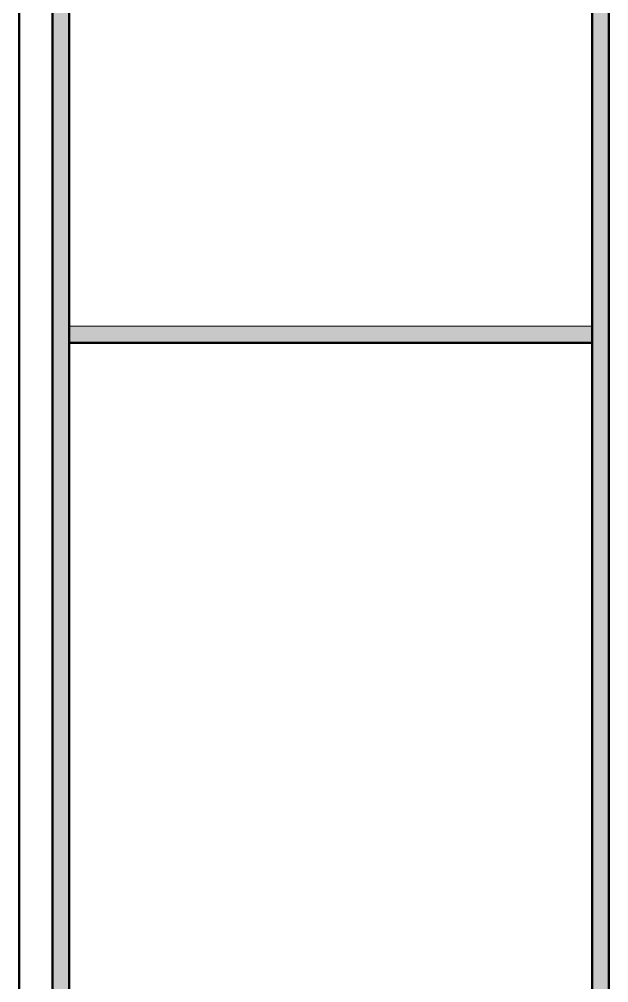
# Model space of a CAD drawing. Extents: x -1328 to 5679, y -4611 to 1603.
# Drawn here: x 1626 to 1945, y 375 to 897 of the extents above; entities that cross this region are included whole.
import ezdxf

# ---------------------------------------------------------------- set-up
doc = ezdxf.new("R2010")
doc.units = 0
doc.header["$MEASUREMENT"] = 0
doc.layers.add('G-ANNO-TTLB', color=7, linetype='Continuous', lineweight=0)

msp = doc.modelspace()

# ---------------------------------------------------------------- hatches: boundary and pattern name
at = {"layer": 'G-ANNO-TTLB', "true_color": 0xff00ff, "transparency": 33554687}
h = msp.add_hatch(color=6, dxfattribs=at)
edge = h.paths.add_edge_path()
edge.add_spline(control_points=[(1945.48, 1603.09), (1945.48, 1603.09), (1945.48, -853.91), (1945.48, -853.91), (1945.48, -853.91), (1644.02, -853.91), (1644.02, -853.91), (1644.02, -853.91), (1644.02, 1603.09), (1644.02, 1603.09), (1644.02, 1603.09), (1945.48, 1603.09), (1945.48, 1603.09)], knot_values=[0, 0, 0, 0, 1, 1, 1, 2, 2, 2, 3, 3, 3, 4, 4, 4, 4], degree=3, periodic=0)
edge = h.paths.add_edge_path()
edge.add_spline(control_points=[(1936.48, 1594.09), (1936.48, 1594.09), (1653.02, 1594.09), (1653.02, 1594.09), (1653.02, 1594.09), (1653.02, -844.91), (1653.02, -844.91), (1653.02, -844.91), (1936.48, -844.91), (1936.48, -844.91), (1936.48, -844.91), (1936.48, 1594.09), (1936.48, 1594.09)], knot_values=[0, 0, 0, 0, 1, 1, 1, 2, 2, 2, 3, 3, 3, 4, 4, 4, 4], degree=3, periodic=0)
edge.add_line((1936.48, 1594.09), (1936.48, 1594.09))
msp.add_hatch(color=6, dxfattribs=at).paths.add_polyline_path([(1936.48, 721.25), (1653.02, 721.25), (1653.02, 730.25), (1936.48, 730.25)])

# ---------------------------------------------------------------- linework, layer by layer
at = {"layer": 'G-ANNO-TTLB', "color": 6, "lineweight": 50, "true_color": 0xff00ff}
for p, q in [((1626, -853.91), (1626, 1603.09)), ((1644.02, 1603.09), (1644.02, -853.91)), ((1945.48, -853.91), (1945.48, 1603.09)), ((1653.02, -844.91), (1653.02, 1594.09)), ((1936.48, 1594.09), (1936.48, -844.91)), ((1653.02, 730.25), (1653.02, 721.25)), ((1936.48, 721.25), (1936.48, 730.25)), ((1653.02, 721.25), (1936.48, 721.25)), ((1653.02, 437.79), (1653.02, 428.79)), ((1936.48, 428.79), (1936.48, 437.79))]:
    msp.add_line(p, q, dxfattribs=at)
at = {"layer": 'G-ANNO-TTLB'}
msp.add_lwpolyline([(1936.48, 721.25), (1653.02, 721.25), (1653.02, 730.25), (1936.48, 730.25)], close=True, dxfattribs=at)
for points in [[(1945.48, 1603.09), (1945.48, 1603.09), (1945.48, -853.91), (1945.48, -853.91), (1945.48, -853.91), (1644.02, -853.91), (1644.02, -853.91), (1644.02, -853.91), (1644.02, 1603.09), (1644.02, 1603.09), (1644.02, 1603.09), (1945.48, 1603.09), (1945.48, 1603.09)], [(1936.48, 1594.09), (1936.48, 1594.09), (1653.02, 1594.09), (1653.02, 1594.09), (1653.02, 1594.09), (1653.02, -844.91), (1653.02, -844.91), (1653.02, -844.91), (1936.48, -844.91), (1936.48, -844.91), (1936.48, -844.91), (1936.48, 1594.09), (1936.48, 1594.09)]]:
    msp.add_open_spline(points, degree=3, knots=[0, 0, 0, 0, 1, 1, 1, 2, 2, 2, 3, 3, 3, 4, 4, 4, 4], dxfattribs=at)

doc.saveas('drawing.dxf')
